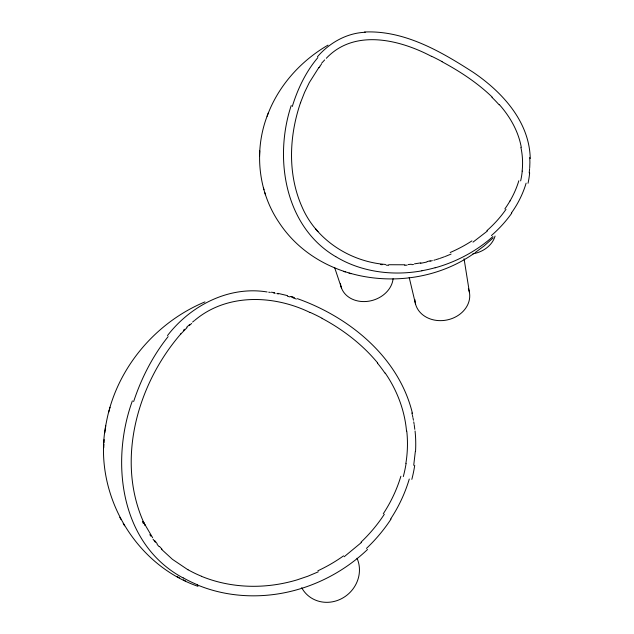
<?xml version="1.0" encoding="UTF-8"?>
<svg xmlns="http://www.w3.org/2000/svg" width="634" height="634" viewBox="0 0 634 634"><rect width="100%" height="100%" fill="white"/><g stroke="black" fill="none" stroke-linecap="round" stroke-linejoin="round"><path stroke-width="0.95" d="M267.516 115.111C253.917 149.917 257.872 191.135 278.873 222.217C320.051 285.332 414.089 295.729 473.82 253.537M204.941 301.911C154.973 322.698 116.133 369.059 106.338 422.513C92.041 489.947 132.53 563.674 197.998 586.339M259.774 150.844L259.552 156.408M103.762 447.675L103.928 444.236M103.992 442.73L104.135 439.568M529.715 167.725L529.897 162.613A131.975 101.583 -9.1 0 0 529.691 157.557M415.333 451.432L413.717 465.285M529.644 168.581L529.2 172.868M104.776 432.887L105.276 429.392M105.331 428.925L105.783 425.755M108.588 412.48L109.191 410.317M109.523 409.081L110.031 407.274M291.212 105.537C273.793 158.199 284.674 226.695 335.766 256.675M132.355 400.902C110.134 462.44 120.357 544.384 183.155 577.97M267.889 114.175C279.039 85.035 301.134 60.69 328.008 45.133M267.08 116.284L268.428 112.733M318.862 67.505L309.321 82.563L304.605 92.295L300.492 102.771L300.643 102.351C289.08 135.922 287.416 174.247 302.125 207.136C316.326 240.104 350.277 261.723 385.583 264.465M319.924 66.118L321.43 64.248M167.487 335.584C190.596 305.58 228.731 285.712 267.096 291.957M321.541 63.321L324.687 59.905M317.452 56.751C329.434 42.843 346.703 33 365.287 32.271M187.046 327.619L180.405 334.395L180.793 333.967C136.817 384.703 115.134 462.376 145.012 525.245L143.268 521.719L152.643 537.743M183.408 330.346L184.526 329.26M326.312 58.288C354.438 28.443 399.713 39.577 431.611 56.434M493.236 237.837L483.988 246.016L475.056 252.689M367.554 549.456C348.335 567.779 324.751 581.505 299.296 589.081A163.612 161.155 -42.6 0 1 283.778 592.901C255.058 598.464 224.602 596.245 197.483 584.984M361.412 542.506L344.199 556.731M186.784 327.112L189.661 324.537M189.328 325.504L191.642 323.451M492.88 236.561C476.388 251.222 456.432 261.866 435.193 267.794M487.387 231.03L472.996 242.14M192.577 322.056L194.353 320.638M194.947 320.17C227.107 293.106 273.912 294.858 310.074 312.53M318.3 571.82L307.91 576.203L297.227 579.825A154.427 151.835 -41 0 1 282.637 583.446C255.661 588.78 227.027 586.791 201.485 576.33M451.091 254.076L445.226 256.477M444.482 256.746L439.988 258.355M436.192 259.575L439.235 258.609M433.894 260.257L435.423 259.805M427.157 261.557L430.28 260.796M420.849 262.856L414.485 263.855M421.927 270.821C397.225 275.267 371.064 273.175 347.979 263.007A110.268 109 -72.5 0 1 335.782 256.651M411.894 264.679L413.487 264.481M408.074 264.552L411.284 264.243M364.502 32.009C404.365 30.155 440.915 51.473 473.297 72.363C502.263 92.009 529.469 121.649 530.238 158.555M404.674 265.329L407.083 265.147M404.857 264.782L388.745 264.727M386.146 265.123L388.555 265.313M380.527 264.513L382.128 264.719M268.705 292.187L270.322 292.417M271.392 292.203L274.601 292.718M273.563 292.963L275.188 293.273M277.811 293.32L287.479 295.618M276.82 293.59L278.445 293.946M287.424 296.205L289.873 296.918M293.938 297.528L290.713 296.538L294.192 297.608M343.43 271.36L345.332 271.946M349.033 273.127L350.919 273.714M293.138 297.94L296.403 299.034M297.394 298.662C349.691 317.174 398.937 357.497 412.425 413.297M177.219 576.671L179.367 577.788M183.353 579.872L185.493 580.99M442.025 61.736C460.094 71.491 477.481 82.864 492.293 97.184M322.056 318.387C343.113 329.664 362.458 344.508 377.69 362.989M187.981 569.8L172.464 559.346L161.448 549.234M159.522 546.476L162.011 549.226M499.426 104.689C510.077 116.751 518.382 131.286 521.267 147.246M157.105 544.352L158.928 546.484M155.33 542.181L153.056 539.217M154.831 540.731L157.129 543.647M149.822 534.644L150.884 536.182M385.218 373.046C396.995 390.187 404.658 410.238 406.513 430.985M119.802 517.296L121.118 519.65M123.21 523.391L124.565 525.816M142.42 521.647L143.26 523.319M334.601 267.485L341.464 287.947M263.387 187.775L263.974 189.725M264.838 192.657L265.464 194.733M411.854 412.948L412.251 414.557M409.199 277.462L415.563 304.177M412.433 415.365L412.789 416.982M412.972 417.79L413.447 420.247M413.74 421.879L414.153 424.352M464.056 258.704L469.445 292.496M414.271 425.184L414.802 429.337M393.088 278.746A26.779 21.889 -16.6 0 1 366.729 301.451A26.779 21.889 -16.6 0 1 340.458 283.588M468.36 288.732A27.587 22.959 -11.1 0 1 446.954 319.988A27.587 22.959 -11.1 0 1 414.898 299.605M495.067 236.078A26.81 21.445 -9.5 0 1 472.932 253.83M292.298 106.48A154.68 97.327 83.6 0 1 317.872 57.599M529.652 172.868A130.604 101.281 -9.2 0 1 528.027 183.266M526.117 183.155A127.886 95.266 -18.7 0 1 516.845 204.592A130.556 99.031 -15.5 0 1 511.376 213.048M511.741 213.167A131.032 100.14 -14.3 0 1 491.413 235.547M435.17 267.714A140.574 132.268 7.8 0 1 421.903 270.734M318.965 67.79A147.738 93.927 82.9 0 1 319.94 66.53M431.643 56.291A99.11 34.561 27.8 0 1 442.096 61.617M491.96 97.327A132.712 87.286 17.1 0 1 499.093 104.8M520.879 147.326A124.018 95.433 -9.3 0 1 522.139 171.093M522.242 171.093A123.638 95.742 -9.4 0 1 520.649 180.888M518.818 180.777A121.205 90.234 -18.6 0 1 510.013 200.954M510.029 200.915A123.622 93.681 -15.5 0 1 504.854 208.903M506.011 209.315A123.971 95.488 -13.3 0 1 486.88 230.681M471.886 240.912A130.556 109.096 -5.9 0 1 450.188 252.498M432.333 260.622A132.76 124.304 6.2 0 1 430.011 261.232M426.904 261.993A132.76 124.304 6.2 0 1 420.619 263.292M357.013 558.237A31.486 29.354 -41.4 0 1 341.885 598.496A31.486 29.354 -41.4 0 1 301.697 587.718M133.631 401.584A177.845 126.903 -82.8 0 1 168.137 336.599M415.064 430.993A152.215 134.479 -26.6 0 1 415.532 451.424M414.723 465.332A150.551 133.608 -27.2 0 1 411.831 479.367M409.271 479.035A147.286 124.819 -36.3 0 1 397.439 507.628A150.496 129.938 -33.5 0 1 390.718 518.874M391.059 519.04A151.074 131.404 -32.4 0 1 366.452 548.426M197.546 584.841A127.093 123.02 7.9 0 1 183.234 577.843M310.113 312.396A114.508 67.687 27.9 0 1 322.12 318.268M377.452 363.123A153.483 129.296 12.6 0 1 384.989 373.157M406.759 430.946A143.007 126.293 -26.8 0 1 405.879 463.359M406.101 463.367A142.547 126.325 -27.3 0 1 403.303 476.586M400.87 476.253A139.623 118.289 -36.1 0 1 389.625 503.166A142.523 122.972 -33.4 0 1 383.285 513.738M384.323 514.261A142.951 125.183 -31.7 0 1 361.031 542.157M343.549 555.86A150.987 140.138 -28.4 0 1 317.84 570.806M201.517 576.266A119.477 116.236 10.1 0 1 188.013 569.744M317.848 231.497L315.748 229.048L317.864 231.513"/></g></svg>
